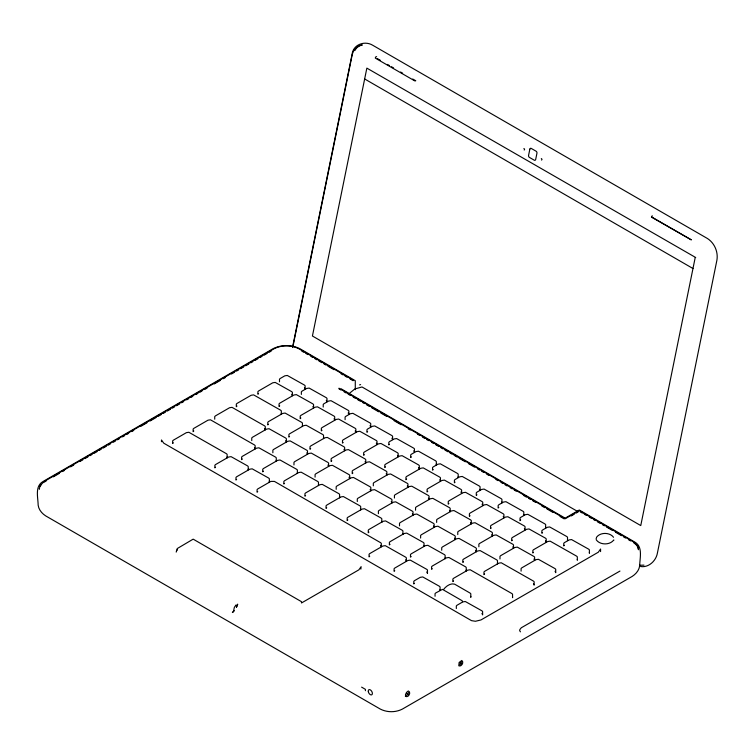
<?xml version="1.0" encoding="UTF-8"?>
<svg xmlns="http://www.w3.org/2000/svg" width="755" height="755" viewBox="0 0 755 755"><rect width="100%" height="100%" fill="white"/><g stroke="black" fill="none" stroke-linecap="round" stroke-linejoin="round"><path stroke-width="1.13" d="M292.544 347.291L352.123 54.02C353.368 44.337 364.882 40.459 372.668 45.224L707.492 238.533C714.494 243.072 718.298 251.877 716.929 260.098L657.426 552.962C656.161 560.729 648.762 567.845 640.58 566.524M292.846 346.97L352.151 55.03C353.123 49.943 357.058 45.611 362.306 44.941L359.125 45.998L356.407 48.178L354.841 50.566M695.185 257.672L640.759 525.565L312.428 336.003L366.855 68.12L695.714 257.531M360.852 569.119L361.116 566.665L358.842 569.855L301.49 602.971L301.49 601.688L193.167 539.145L177.236 548.564L176.198 552.103M596.12 539.098L596.412 537.758M613.673 540.457L613.796 539.957C609.955 545.242 600.149 545.195 596.308 539.929M233.465 611.474L234.371 607.313L236.079 604.925L236.079 605.784M406.87 693.42L408.455 694.647L407.662 694.175M459.927 662.786L460.588 663.475L459.927 664.919M443.6 589.466C445.894 586.295 450.537 582.86 454.614 584.153L470.129 593.109L470.799 593.77L470.799 597.148L470.799 596.384M406.737 695.487L407.53 694.109M407.634 693.873L408.578 692.58M460.692 663.239L461.635 661.946M39.93 486.494L41.129 484.814M176.453 550.933L177.236 549.848M596.535 537.258C600.272 532.115 609.804 532.171 613.541 537.286M349.782 393.053L354.85 388.957L362.004 386.966L577.735 511.522M173.31 442.826L172.65 443.487L172.65 440.873L173.31 440.212L186.4 432.653L188.863 432.275L226.462 453.708L227.132 454.368L227.132 457.747L227.132 456.983M193.79 431.001L193.138 431.662L193.138 429.048L193.79 428.387L207.993 420.186L210.456 419.808L254.492 444.959L255.152 445.62L255.162 448.998L254.492 447.573M236.966 406.077L236.315 406.737L236.315 404.114L236.966 403.453L251.17 395.261L253.633 394.884L280.662 410.21L281.322 410.871L281.322 414.25L281.322 413.485M258.559 393.61L257.899 394.27L257.899 391.656L258.559 390.996L272.753 382.794L275.216 382.417L291.751 391.685L292.411 392.345L292.411 395.724L291.751 394.299M215.524 467.203L214.873 467.864L214.873 465.24L215.524 464.58L228.623 457.03L231.077 456.652L247.574 465.892L248.235 466.552L248.244 469.931L248.235 469.166M279.709 405.822L279.048 406.483L279.048 403.859L279.709 403.208L293.903 395.007L296.366 394.629L312.9 403.897L313.561 404.557L313.561 407.936L312.9 406.511M268.45 424.253L267.789 424.905L267.789 422.29L268.45 421.63L282.644 413.438L285.107 413.06L301.764 422.394L302.434 423.055L302.434 426.443L302.434 425.678M242.28 458.993L241.628 459.653L241.628 457.039L242.28 456.379L256.483 448.187L258.946 447.809L275.603 457.143L276.264 457.804L276.264 461.182L276.264 460.427M236.636 479.387L235.975 480.048L235.975 477.434L236.636 476.773L249.726 469.214L252.189 468.836L268.686 478.075L269.346 478.736L269.346 482.124L269.346 481.36M300.858 418.034L300.197 418.695L300.197 416.071L300.858 415.41L315.052 407.219L317.515 406.841L334.05 416.109L334.71 416.769L334.71 420.148L334.05 418.723M289.561 436.437L288.901 437.098L288.901 434.474L289.561 433.823L303.755 425.622L306.219 425.244L322.876 434.587L323.536 435.248L323.546 438.627L323.536 437.862M263.391 471.186L262.731 471.847L262.731 469.223L263.391 468.562L277.585 460.371L280.048 459.993L296.706 469.336L297.376 469.997L297.376 473.376L297.376 472.611M257.738 491.571L257.087 492.232L257.087 489.617L257.738 488.957L270.837 481.397L274.442 481.407L380.662 542.732L381.322 543.392L381.332 546.771L380.662 545.346M322.007 430.246L321.347 430.907L321.347 428.283L322.007 427.623L336.202 419.431L338.665 419.053L355.199 428.311L355.86 428.982L355.86 432.36L355.199 430.935M310.664 448.621L310.012 449.282L310.012 446.667L310.664 446.007L324.867 437.806L327.321 437.428L343.987 446.771L344.648 447.432L344.648 450.81L343.987 449.385M284.503 483.37L283.842 484.03L283.842 481.416L284.503 480.756L298.697 472.555L301.16 472.177L317.817 481.52L318.478 482.181L318.487 485.559L318.478 484.795M343.157 442.458L342.496 443.109L342.496 440.495L343.157 439.835L357.351 431.643L359.814 431.265L376.349 440.524L377.009 441.184L377.009 444.572L376.349 443.147M331.775 460.805L331.115 461.465L331.115 458.851L331.775 458.191L345.969 449.999L348.433 449.621L365.09 458.955L365.75 459.616L365.76 462.994L365.09 461.579M367.609 431.643L366.958 432.304L366.958 429.689L367.609 429.029L372.291 426.33L374.754 425.952L391.93 435.588L392.591 436.248L392.591 439.627L391.93 438.202M305.605 495.554L304.954 496.214L304.954 493.6L305.605 492.94L319.809 484.738L322.262 484.37L338.929 493.704L339.59 494.365L339.59 497.743L339.59 496.988M364.306 454.661L363.646 455.322L363.646 452.707L364.306 452.047L378.5 443.846L380.964 443.478L397.498 452.736L398.159 453.396L398.159 456.775L397.498 455.359M352.878 472.998L352.226 473.659L352.226 471.035L352.878 470.374L367.081 462.183L369.544 461.805L386.201 471.148L386.862 471.809L386.862 475.188L386.201 473.762M389.476 444.27L388.816 444.931L388.816 442.307L389.476 441.647L394.157 438.948L396.62 438.57L413.797 448.206L414.457 448.866L414.457 452.254L413.797 450.829M326.717 507.747L326.056 508.408L326.056 505.784L326.717 505.123L340.911 496.932L343.374 496.554L360.031 505.888L360.692 506.548L360.701 509.936L360.692 509.172M385.456 466.873L384.795 467.534L384.795 464.92L385.456 464.259L399.65 456.058L402.113 455.68L418.648 464.948L419.308 465.608L419.308 468.987L418.648 467.562M347.819 519.931L347.168 520.591L347.168 517.968L347.819 517.317L362.023 509.115L364.486 508.738L381.143 518.081L381.803 518.742L381.803 522.12L381.803 521.356M411.343 456.898L410.682 457.549L410.682 454.935L411.343 454.274L416.024 451.575L418.487 451.197L435.663 460.833L436.324 461.494L436.324 464.872L436.324 464.108M406.605 479.085L405.945 479.746L405.945 477.132L406.605 476.471L420.799 468.27L423.262 467.892L439.797 477.16L440.458 477.821L440.458 481.199L439.797 479.774M368.931 532.115L368.27 532.775L368.27 530.161L368.931 529.5L383.125 521.299L385.588 520.922L402.245 530.265L402.915 530.925L402.915 534.304L402.915 533.54M433.21 469.516L432.549 470.176L432.549 467.562L433.21 466.901L437.891 464.202L440.354 463.825L457.521 473.46L458.191 474.121L458.191 477.5L458.191 476.735M427.755 491.297L427.094 491.958L427.094 489.334L427.755 488.683L441.949 480.482L444.412 480.105L460.946 489.372L461.607 490.033L461.607 493.411L460.946 491.986M369.724 556.227L369.063 556.888L369.063 554.264L369.724 553.604L382.813 546.044L385.276 545.667L405.699 557.19L406.369 557.851L406.369 561.229L405.699 559.804M390.042 544.308L389.382 544.959L389.382 542.345L390.042 541.684L404.236 533.492L406.7 533.115L423.357 542.449L424.017 543.109L424.027 546.488L424.017 545.733M455.076 482.143L454.416 482.804L454.416 480.18L455.076 479.529L459.757 476.82L462.22 476.443L479.387 486.078L480.057 486.739L480.057 490.127L480.057 489.363M448.904 503.509L448.253 504.17L448.253 501.547L448.904 500.886L463.098 492.694L465.561 492.317L482.096 501.584L482.756 502.245L482.756 505.623L482.096 504.198M394.761 570.686L394.101 571.346L394.101 568.723L394.761 568.062L407.851 560.503L410.314 560.125L426.811 569.374L427.472 570.034L427.481 573.413L426.811 571.988M411.145 556.492L410.493 557.152L410.493 554.529L411.145 553.868L425.348 545.676L427.811 545.299L444.468 554.642L445.129 555.303L445.129 558.681L445.129 557.917M476.943 494.77L476.282 495.422L476.282 492.807L476.943 492.147L481.624 489.448L484.087 489.07L501.254 498.706L501.924 499.366L501.924 502.745L501.924 501.981M470.054 515.722L469.402 516.373L469.402 513.759L470.054 513.098L484.257 504.906L486.711 504.529L503.245 513.787L503.906 514.448L503.906 517.836L503.245 516.411M414.429 583.313L413.778 583.974L413.778 581.359L414.429 580.699L420.29 577.32L422.753 576.943L439.41 586.286L440.071 586.946L440.071 590.325L440.071 589.561M432.256 568.675L431.596 569.336L431.596 566.722L432.256 566.061L446.45 557.86L448.914 557.483L465.571 566.826L466.241 567.486L466.241 570.865L466.241 570.101M498.81 507.388L498.149 508.049L498.149 505.435L498.81 504.774L503.491 502.075L505.954 501.697L523.121 511.333L523.791 511.994L523.791 515.372L523.791 514.608M491.203 527.924L490.552 528.585L490.552 525.971L491.203 525.31L505.406 517.118L507.86 516.741L524.395 525.999L525.055 526.66L525.055 530.038L524.395 528.623M463.495 561.786L462.834 562.447L462.834 559.823L463.495 559.162L477.689 550.971L480.152 550.593L496.809 559.927L497.469 560.597L497.479 563.976L497.469 563.211M453.529 580.963L452.868 581.614L452.868 579L453.529 578.339L467.723 570.148L470.186 569.77L511.89 593.562L512.551 594.223L512.551 597.601L512.551 596.846M520.676 520.016L520.016 520.676L520.016 518.053L520.676 517.401L525.357 514.693L527.82 514.315L544.987 523.951L545.657 524.612L545.657 528L545.657 527.235M512.352 540.136L511.701 540.797L511.701 538.183L512.352 537.522L526.556 529.321L529.01 528.944L545.544 538.211L546.205 538.872L546.214 542.25L545.544 540.825M484.597 573.97L483.946 574.63L483.946 572.016L484.597 571.356L498.8 563.154L501.254 562.777L533.474 581.105L534.134 581.765L534.144 585.144L533.474 583.719M542.543 532.643L541.882 533.294L541.882 530.68L542.543 530.019L547.224 527.32L549.678 526.943L566.854 536.578L567.515 537.239L567.524 540.618L567.515 539.853M533.502 552.349L532.851 553.009L532.851 550.395L533.502 549.734L547.705 541.533L550.159 541.156L576.65 556.171L577.311 556.831L577.32 560.21L577.311 559.455M564.41 545.261L563.749 545.922L563.749 543.307L564.41 542.647L569.081 539.948L571.544 539.57L588.721 549.206L589.381 549.866L589.391 553.245L589.381 552.481M234.418 610.701L232.361 612.503L233.333 611.71M44.186 482.124L46.215 480.954M53.341 476.839L59.456 473.309M62.505 471.545L64.543 470.374M70.649 466.845L73.707 465.08M79.813 461.56L82.861 459.795M84.9 458.615L87.957 456.85M89.996 455.68L92.025 454.501M94.064 453.33L97.121 451.565M99.15 450.386L101.189 449.216M103.227 448.036L106.276 446.271M108.314 445.101L110.353 443.921M113.401 442.166L115.439 440.986M117.478 439.806L119.516 438.636M122.565 436.871L124.603 435.692M126.642 434.521L128.671 433.342M131.729 431.586L133.767 430.407M140.892 426.292L146.998 422.762M150.056 421.007L156.162 417.477M158.201 416.298L161.249 414.542M163.288 413.363L165.326 412.183M167.355 411.013L170.413 409.248M172.451 408.077L174.48 406.898M176.519 405.718L179.577 403.963M181.606 402.783L183.644 401.603M186.702 399.848L188.731 398.668M190.77 397.498L192.808 396.318M195.866 394.554L197.895 393.383M199.933 392.204L201.972 391.033M205.02 389.269L207.059 388.089M214.184 383.974L220.29 380.454M223.348 378.689L225.386 377.509M231.492 373.989L234.541 372.224M236.579 371.045L238.618 369.875M240.656 368.695L243.705 366.93M245.743 365.76L248.801 363.995M250.83 362.815L252.868 361.645M254.907 360.465L257.955 358.7M259.994 357.53L262.032 356.351M264.071 355.18L267.119 353.416M269.157 352.236L271.196 351.066M571.205 515.948L574.225 514.202M576.244 513.032L578.255 511.871M652.245 215.732L651.461 217.1L691.344 239.882L651.952 217.138M376.641 56.616L375.537 57.069L375.329 58.126L414.721 80.87L415.75 80.766L412.721 79.011M524.215 150.056L524.612 149.216L523.904 148.518M541.618 160.107L542.014 159.267L541.307 158.569M359.559 384.88L360.626 384.597M619.959 571.063L521.299 627.764L519.865 629.557L519.648 630.651L520.469 631.841M643.987 565.146L639.504 565.269M459.682 666.08C462.032 665.891 464.023 662.041 461.796 660.474L459.125 662.465L458.776 665.834M377.368 58.607L380.397 60.353M387.466 64.43L389.486 65.6M391.505 66.77L393.525 67.931M400.594 72.018L402.623 73.178M364.656 78.964L692.977 268.516M301.774 351.084L303.793 352.245M305.803 353.406L307.814 354.567M310.834 356.313L312.844 357.474M314.854 358.634L316.864 359.795M318.874 360.956L321.894 362.693M323.904 363.863L325.915 365.024M327.925 366.184L333.965 369.667M341.005 373.734L343.015 374.895M345.026 376.056L347.036 377.217M350.056 378.953L353.076 380.699L353.076 380.058L298.763 348.697C291.204 344.95 281.813 344.922 274.244 348.659L44.186 481.482L39.93 485.852L39.326 489.193L39.326 488.551M580.274 511.871L582.284 513.032M584.294 514.193L586.305 515.354M589.325 517.099L591.335 518.26M593.345 519.421L595.355 520.582M597.365 521.743L600.385 523.479M602.396 524.649L604.415 525.81M606.425 526.971L612.456 530.454M615.476 532.19L621.507 535.682M623.526 536.843L625.536 538.004M628.547 539.74L630.567 540.901M341.184 388.844L565.155 518.156L579.255 510.012L634.757 542.052C643.156 546.733 639.806 557.936 639.683 565.721C639.145 570.261 635.965 573.979 632.237 576.386L402.339 709.115C395.535 712.578 387.107 712.56 380.303 709.077L45.659 515.873C41.912 513.457 38.731 509.719 38.156 505.18C38.052 497.413 34.645 486.229 42.997 481.53L273.206 348.621C281.417 344.573 291.59 344.61 299.792 348.659L355.284 380.699L355.284 389.693M338.967 388.202L565.155 518.789L579.264 510.644L633.577 542.005L637.871 546.384L638.503 549.734L637.871 547.026M338.967 388.844L341.005 390.024M344.063 391.788L346.101 392.959M348.13 394.138L350.169 395.318M353.227 397.083L355.265 398.253M357.304 399.433L360.361 401.198M362.4 402.377L364.439 403.548M366.477 404.727L369.535 406.492M371.573 407.672L378.699 411.786M380.737 412.966L386.853 416.496M393.987 420.611L401.113 424.725M408.247 428.849L410.286 430.02M417.421 434.144L419.459 435.314M422.517 437.079L424.546 438.259M426.584 439.438L428.623 440.609M431.681 442.373L433.719 443.553M435.758 444.733L438.815 446.498M440.854 447.668L442.892 448.848M444.931 450.027L447.989 451.792M450.018 452.962L452.056 454.142M454.095 455.312L457.152 457.077M459.191 458.257L465.307 461.786M468.364 463.551L474.48 467.081M477.528 468.846L479.567 470.025M481.605 471.195L483.644 472.375M486.701 474.14L488.74 475.32M495.875 479.434L497.913 480.614M500.961 482.379L503 483.549M505.038 484.729L507.077 485.909M510.135 487.673L512.173 488.844M514.212 490.023L516.25 491.203M523.385 495.318L526.433 497.083M528.472 498.262L530.51 499.433M532.549 500.612L535.606 502.377M541.722 505.907L544.78 507.671M546.818 508.851L552.924 512.381M560.059 516.495L564.136 518.845M361.607 687.135L365.401 689.324L365.401 690.712M460.72 663.551L461.513 664.013M633.577 542.647L635.229 543.883M555.067 571.252L555.727 572.677L555.727 569.298L555.067 568.638L538.409 559.295L535.946 559.672L521.743 567.873L521.092 568.534L521.092 571.148M533.955 559.068L534.625 560.493L534.615 557.115L533.955 556.454L517.298 547.111L514.834 547.488L500.641 555.68L499.98 556.341L499.98 558.964M512.843 546.884L513.513 548.3L513.513 544.921L512.843 544.261L496.186 534.927L493.723 535.304L479.529 543.496L478.868 544.157L478.868 546.771M491.741 534.691L492.402 536.116L492.402 532.737L491.741 532.077L475.084 522.734L472.621 523.111L458.417 531.312L457.766 531.973L457.766 534.587M470.629 522.507L471.299 523.932L471.29 520.554L470.629 519.893L453.972 510.55L451.509 510.927L437.315 519.129L436.654 519.78L436.654 522.403M370.063 425.575L370.724 427L370.724 423.621L370.063 422.96L352.887 413.325L350.424 413.702L345.743 416.401L345.092 417.062L345.092 419.676M449.527 510.323L450.188 511.748L450.188 508.36L449.527 507.7L432.86 498.366L430.407 498.744L416.203 506.935L415.552 507.596L415.552 510.21M348.197 412.957L348.867 414.382L348.857 410.994L348.197 410.333L331.02 400.697L328.557 401.075L323.876 403.774L323.225 404.435L323.225 407.058M428.415 498.13L429.085 499.555L429.076 496.177L428.415 495.516L411.758 486.182L409.295 486.55L395.101 494.752L394.44 495.412L394.44 498.026M326.33 400.329L327 401.754L326.99 398.376L326.33 397.715L309.154 388.079L306.69 388.457L302.009 391.156L301.358 391.817L301.358 394.431M475.697 550.357L476.367 551.782L476.367 548.404L475.697 547.743L459.04 538.409L456.577 538.787L442.383 546.979L441.722 547.639L441.722 550.253M407.304 485.946L407.974 487.371L407.974 483.993L407.304 483.332L390.646 473.989L388.183 474.366L373.989 482.568L373.329 483.228L373.329 485.842M304.463 387.702L305.133 389.127L305.124 385.748L304.463 385.088L287.287 375.452L284.824 375.83L280.143 378.529L279.492 379.189L279.492 381.803M454.595 538.173L455.256 539.598L455.256 536.22L454.595 535.559L437.938 526.216L435.475 526.594L421.271 534.795L420.62 535.455L420.62 538.07M433.483 525.99L434.153 527.415L434.144 524.036L433.483 523.375L416.826 514.032L414.363 514.41L400.169 522.602L399.508 523.262L399.508 525.886M412.381 513.806L413.042 515.221L413.042 511.843L412.381 511.182L395.714 501.849L393.261 502.226L379.057 510.418L378.406 511.078L378.406 513.693M391.269 501.613L391.939 503.038L391.93 499.659L391.269 498.998L374.612 489.655L372.149 490.033L357.955 498.234L357.294 498.895L357.294 501.509M370.158 489.429L370.828 490.854L370.828 487.475L370.158 486.815L353.5 477.471L351.037 477.849L336.843 486.05L336.183 486.701L336.183 489.325M349.055 477.245L349.716 478.67L349.716 475.282L349.055 474.621L332.398 465.288L329.935 465.665L315.732 473.857L315.08 474.517L315.08 477.132M481.954 613.466L482.624 614.891L482.615 611.503L481.954 610.842L465.297 601.509L462.834 601.886L456.983 605.265L456.322 605.925L456.322 608.539M327.944 465.052L328.614 466.477L328.604 463.098L327.944 462.438L311.286 453.104L308.823 453.472L294.629 461.673L293.969 462.334L293.969 464.948M306.841 452.868L307.502 454.293L307.502 450.914L306.841 450.254L290.175 440.911L287.721 441.288L273.518 449.489L272.866 450.15L272.866 452.764M285.73 440.684L286.4 442.109L286.39 438.731L285.73 438.07L269.073 428.727L266.609 429.104L252.415 437.296L251.755 437.957L251.755 440.58M264.618 428.5L265.288 429.916L265.288 426.537L264.618 425.877L232.04 407.351L229.577 407.728L215.383 415.92L214.722 416.581L214.722 419.195M636.05 544.506L637.267 546.186M462.485 601.697L462.249 600.791L442.458 589.362L435.711 592.977L435.05 593.638L435.05 596.261M600.574 551.594L600.574 549.027L598.29 552.216L480.973 619.949L475.442 621.271L471.526 620.657L163.778 443.194L161.476 439.995L161.476 441.713M405.492 694.609L405.709 696.469L405.341 696.11C408.077 698.573 411.768 692.127 408.285 690.967L406.539 692.41L405.492 694.609M529.84 149.179L528.585 155.351A1.567 1.114 74.9 0 0 529.415 157.399L534.285 160.211A1.567 1.114 74.9 0 0 535.682 159.447L536.937 153.274A1.567 1.114 74.9 0 0 536.107 151.227L531.237 148.414A1.567 1.114 74.9 0 0 529.84 149.179M237.655 604.283L236.447 607.237L237.655 604.283M368.317 691.722A2.926 1.689 60 0 0 371.771 694.798A2.926 1.689 60 0 0 370.856 690.268A2.926 1.689 60 0 0 368.317 691.722"/></g></svg>
